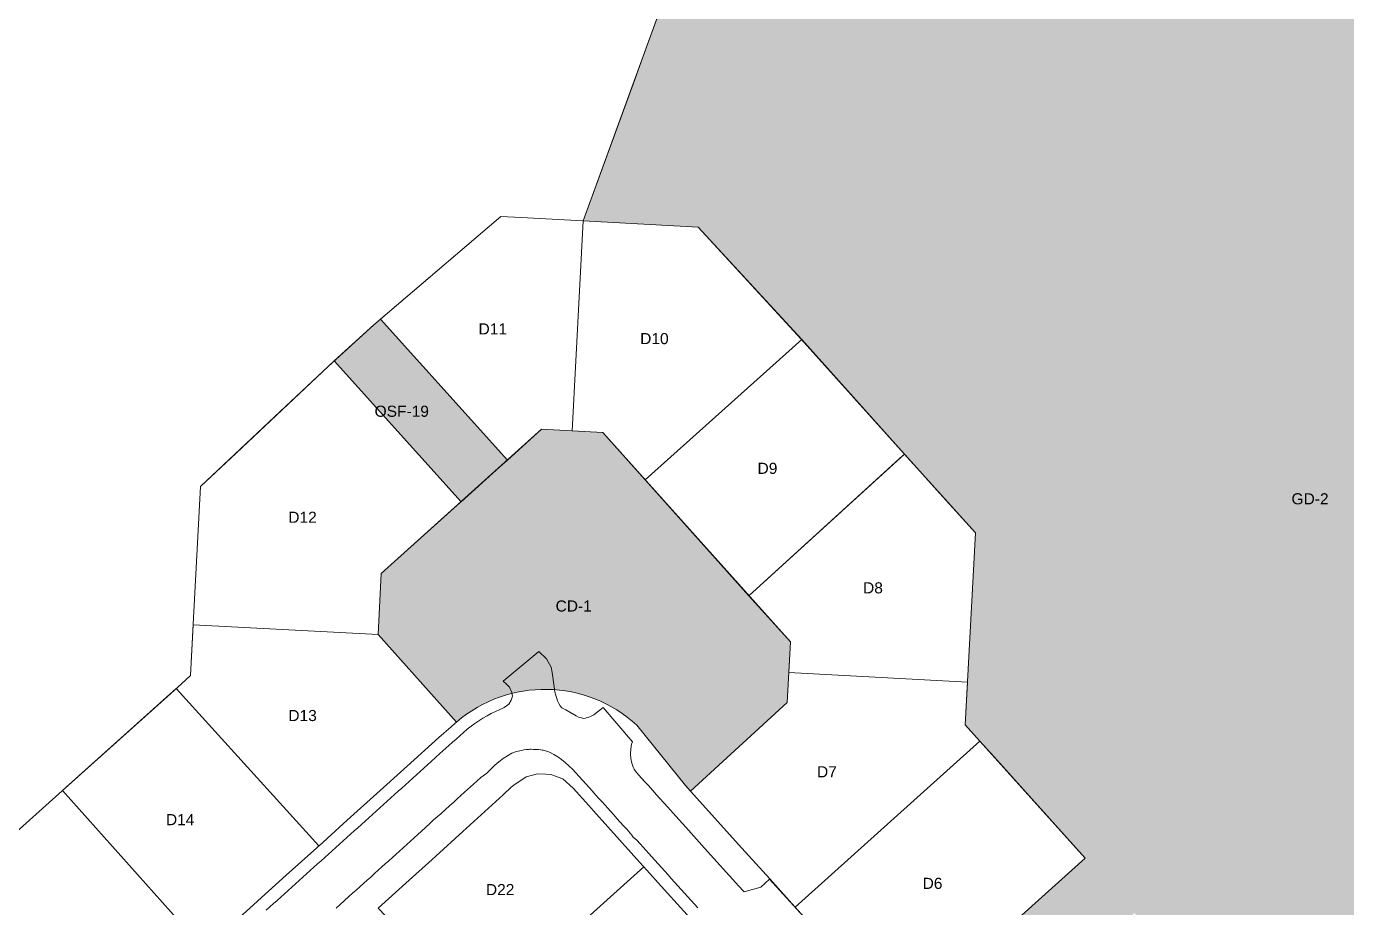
# Model space of a CAD drawing. Header units: metres. Extents: x 662613 to 666742, y 2728069 to 2732733.
# Drawn here: x 663138.2 to 663352.1, y 2729396.4 to 2729539.2 of the extents above; entities that cross this region are included whole.
import ezdxf
from ezdxf.enums import TextEntityAlignment as Align

# ---------------------------------------------------------------- set-up
doc = ezdxf.new("R2010")
doc.units = ezdxf.units.M
doc.header["$MEASUREMENT"] = 0
for name, color, linetype, lineweight in [('DQ_PLOT_ID', 252, 'Continuous', 18), ('Xref_DQ_MasterPlan_2024$0$DQ_PLOTS', 252, 'Continuous', 15), ('Xref_DQ_MasterPlan_2024$0$DQ_ROADS', 8, 'Continuous', 13)]:
    doc.layers.add(name, color=color, linetype=linetype, lineweight=lineweight)
doc.layers.add('Open area$0$INTENSIVE LANDSCAPING AND PLAZAS', color=7, linetype='Continuous', true_color=0xecf9e2)
doc.layers.add('Open area$0$PUBLIC PARKING', color=254, linetype='Continuous')
doc.styles.add('DQ_Plot_ID', font='arial.ttf')

# ---------------------------------------------------------------- blocks, each defined once
blk = doc.blocks.new('Xref_DQ_MasterPlan_2024$0$DQ_Roads_')
at = {"layer": 'Xref_DQ_MasterPlan_2024$0$DQ_ROADS'}
for points in [[(663177.0559, 2729395.988), (663177.6494, 2729396.5241), (663178.2447, 2729397.0623), (663178.8359, 2729397.596), (663179.4295, 2729398.1332), (663180.0246, 2729398.6737), (663180.6169, 2729399.2108), (663181.2092, 2729399.7444), (663181.8044, 2729400.2808), (663182.3971, 2729400.8159), (663182.991, 2729401.3501), (663183.5862, 2729401.8862), (663184.1798, 2729402.4224), (663184.7735, 2729402.9578), (663185.3669, 2729403.4923), (663185.9608, 2729404.028), (663186.5538, 2729404.5613), (663187.1489, 2729405.0969), (663187.7457, 2729405.6362), (663188.334, 2729406.1712), (663188.9241, 2729406.7038), (663189.5171, 2729407.2351), (663190.1131, 2729407.7701), (663190.708, 2729408.304), (663191.3022, 2729408.8372), (663191.8963, 2729409.3724), (663192.4905, 2729409.9068), (663193.0837, 2729410.4409), (663193.6791, 2729410.9779), (663194.2734, 2729411.5166), (663194.8669, 2729412.0544), (663195.4595, 2729412.5886), (663196.052, 2729413.1218), (663196.6455, 2729413.6568), (663197.2397, 2729414.1942), (663197.8333, 2729414.7305), (663198.4264, 2729415.2674), (663199.0191, 2729415.8041), (663199.6143, 2729416.3391), (663200.2071, 2729416.8744), (663200.8, 2729417.4089), (663201.3962, 2729417.946), (663202.583, 2729419.0171), (663203.1683, 2729419.5429), (663203.7659, 2729420.0915), (663205.1924, 2729421.4038), (663206.6277, 2729422.6897), (663207.2307, 2729423.2296), (663207.8241, 2729423.7441), (663208.4265, 2729424.2785), (663209.0303, 2729424.8068), (663209.6359, 2729425.3178), (663210.2492, 2729425.8048), (663210.8722, 2729426.2657), (663211.5076, 2729426.7014), (663212.1612, 2729427.1058), (663212.8348, 2729427.4905), (663213.5227, 2729427.8546), (663214.2217, 2729428.1899), (663214.9338, 2729428.5161), (663215.291, 2729428.6807), (663215.6383, 2729428.864), (663216.0193, 2729429.1208), (663216.3836, 2729429.4024), (663216.7696, 2729430.0336), (663216.9854, 2729430.6834), (663216.8837, 2729431.2994), (663216.4587, 2729432.1195), (663216.0077, 2729432.6114), (663215.4744, 2729433.1018), (663221.2478, 2729437.9107), (663222.4994, 2729436.7195), (663223.239, 2729435.4071), (663223.4143, 2729434.5343), (663223.5064, 2729433.7423), (663223.6022, 2729432.957), (663223.7158, 2729432.1737), (663223.8468, 2729431.3909), (663224.0186, 2729430.6503), (663224.1548, 2729430.3018), (663224.2574, 2729429.9487), (663224.3491, 2729429.7288), (663224.456, 2729429.5158), (663224.6889, 2729429.1002), (663224.7726, 2729428.9899), (663224.8638, 2729428.8857), (663224.9619, 2729428.788), (663225.5874, 2729428.4576), (663226.258, 2729428.1021), (663227.3059, 2729427.4944), (663227.6809, 2729427.309), (663227.8375, 2729427.2477), (663228.0845, 2729427.167), (663228.2926, 2729427.1166), (663228.5036, 2729427.0808), (663228.7798, 2729427.1367), (663228.9264, 2729427.1608), (663229.2102, 2729427.2491), (663229.6943, 2729427.4429), (663230.1616, 2729427.6743), (663231.6514, 2729428.8762), (663236.3849, 2729423.3045), (663236.2752, 2729422.9174), (663236.1275, 2729422.1324), (663236.0888, 2729421.3449), (663236.1414, 2729420.5796), (663236.2875, 2729419.851), (663236.3975, 2729419.5157), (663236.5306, 2729419.1887), (663236.6999, 2729418.8646), (663236.8907, 2729418.5525), (663237.3741, 2729417.9575), (663238.4313, 2729416.7889), (663238.979, 2729416.1834), (663240.3191, 2729414.7022), (663240.8569, 2729414.1039), (663242.1488, 2729412.6766), (663243.4449, 2729411.2181), (663244.5095, 2729410.0513), (663245.0505, 2729409.4525), (663248.0657, 2729406.0678), (663253.6209, 2729399.9221), (663253.7575, 2729399.7698), (663254.276, 2729399.2144), (663254.5027, 2729398.9664), (663257.2028, 2729399.7159), (663258.6355, 2729401.056), (663264.725, 2729394.3319)], [(663246.9784, 2729396.4078), (663246.4446, 2729397.0014), (663245.9106, 2729397.5965), (663245.378, 2729398.1894), (663244.8436, 2729398.7805), (663244.3063, 2729399.3712), (663243.7681, 2729399.9677), (663243.2343, 2729400.5574), (663242.6959, 2729401.1466), (663242.1642, 2729401.74), (663241.6301, 2729402.3337), (663241.0907, 2729402.9267), (663240.55, 2729403.5195), (663240.0154, 2729404.1151), (663239.4818, 2729404.7139), (663238.1625, 2729406.197), (663237.6681, 2729406.771), (663237.1026, 2729407.3379), (663236.5277, 2729407.8353), (663236.3039, 2729408.1802), (663236.0567, 2729408.5087), (663235.5186, 2729409.113), (663234.9594, 2729409.6979), (663234.4279, 2729410.2913), (663233.8958, 2729410.8853), (663233.3597, 2729411.4765), (663232.8214, 2729412.074), (663231.5053, 2729413.541), (663230.9788, 2729414.1278), (663230.4376, 2729414.716), (663229.9087, 2729415.3024), (663229.3663, 2729415.8976), (663228.8363, 2729416.4886), (663228.3, 2729417.0787), (663227.7616, 2729417.6693), (663227.2199, 2729418.2555), (663226.6714, 2729418.8336), (663226.1056, 2729419.4026), (663225.5187, 2729419.935), (663224.9196, 2729420.4143), (663224.3002, 2729420.8419), (663223.6523, 2729421.2359), (663222.9819, 2729421.5883), (663222.816, 2729421.6684), (663222.6449, 2729421.7367), (663222.4702, 2729421.7981), (663222.2917, 2729421.8473), (663222.1125, 2729421.8921), (663221.9306, 2729421.9242), (663221.7493, 2729421.9601), (663221.5658, 2729421.9833), (663221.1722, 2729422.0197), (663220.7786, 2729422.0569), (663220.3839, 2729422.0667), (663219.9892, 2729422.0765), (663219.7897, 2729422.0732), (663219.5908, 2729422.056), (663219.3914, 2729422.0498), (663219.1928, 2729422.0297), (663218.7997, 2729421.9718), (663218.4083, 2729421.905), (663217.6211, 2729421.6922), (663216.8372, 2729421.4593), (663216.1415, 2729421.0362), (663215.4268, 2729420.6016), (663214.7295, 2729420.065), (663214.0845, 2729419.5013), (663213.4877, 2729418.9325), (663212.7857, 2729418.2221), (663211.8222, 2729417.5091), (663211.2425, 2729416.9675), (663210.6572, 2729416.4264), (663209.2115, 2729415.1371), (663208.616, 2729414.578), (663208.0211, 2729414.0431), (663207.4347, 2729413.5258), (663206.8084, 2729412.9651), (663205.3303, 2729411.6201), (663204.7476, 2729411.1067), (663204.1326, 2729410.5671), (663203.6075, 2729410.0791), (663202.138, 2729408.7588), (663201.6061, 2729408.2484), (663201.0153, 2729407.7052), (663199.8386, 2729406.6403), (663199.2324, 2729406.1146), (663198.6303, 2729405.5719), (663198.04, 2729405.0541), (663197.5421, 2729404.5561), (663196.9214, 2729404.014), (663196.3191, 2729403.5051), (663195.7874, 2729403.0171), (663194.5863, 2729401.9273), (663193.992, 2729401.3445), (663193.4086, 2729400.8554), (663192.7986, 2729400.3272), (663192.2137, 2729399.7926), (663191.611, 2729399.2407), (663191.0279, 2729398.7868), (663190.4321, 2729398.1962), (663188.9725, 2729396.8943), (663188.4014, 2729396.3264)]]:
    blk.add_lwpolyline(points, dxfattribs=at)
blk = doc.blocks.new('Xref_DQ_MasterPlan_2024')
at = {"layer": 'Xref_DQ_MasterPlan_2024$0$DQ_PLOTS'}
for points in [[(663254.82, 2729580.25), (663238.09, 2729534.26), (663236.55, 2729530.03), (663228.42, 2729507.7), (663218.38, 2729508.23), (663215.09, 2729508.41), (663194.49, 2729490.87), (663187.08, 2729484.13), (663172.16, 2729470.07), (663166.4, 2729464.64), (663165.21, 2729442.35), (663164.77, 2729434.01), (663162.6, 2729432.06), (663144.01, 2729415.35), (663134.99, 2729407.24)], [(663288.11, 2729384.96), (663309.75, 2729404.42), (663292.68, 2729423.42), (663290.34, 2729426.02), (663290.71, 2729433.06), (663292, 2729457.13), (663280.46, 2729469.96), (663263.75, 2729488.55), (663247.03, 2729506.71), (663228.42, 2729507.7), (663254.82, 2729580.25)]]:
    blk.add_lwpolyline(points, dxfattribs=at)
for points in [[(663216.13, 2729468.93), (663195.58, 2729491.79), (663202.17, 2729497.4), (663215.09, 2729508.41), (663218.38, 2729508.23), (663228.42, 2729507.7), (663228.42, 2729507.7), (663226.61, 2729473.67), (663221.69, 2729473.93), (663216.13, 2729468.93)], [(663231.58, 2729473.4), (663226.61, 2729473.67), (663228.42, 2729507.7), (663247.03, 2729506.71), (663263.83, 2729488.46), (663238.47, 2729465.72), (663231.58, 2729473.4)], [(663214.91, 2729467.83), (663208.62, 2729462.18), (663188.09, 2729485.05), (663194.49, 2729490.87), (663195.58, 2729491.79), (663216.13, 2729468.93), (663214.91, 2729467.83)], [(663238.47, 2729465.72), (663263.83, 2729488.46), (663280.5, 2729469.92), (663255.29, 2729446.97), (663238.47, 2729465.72)], [(663195.17, 2729440.67), (663165.21, 2729442.26), (663165.21, 2729442.35), (663166.4, 2729464.64), (663179.29, 2729476.79), (663187.08, 2729484.13), (663188.09, 2729485.05), (663208.62, 2729462.18), (663214.91, 2729467.83), (663195.69, 2729450.56), (663195.17, 2729440.67)], [(663280.46, 2729469.88), (663280.5, 2729469.92), (663280.59, 2729469.82), (663286.23, 2729463.54), (663292, 2729457.13), (663290.71, 2729433.06), (663290.71, 2729432.97), (663261.75, 2729434.52), (663262.02, 2729439.47), (663255.29, 2729446.97), (663280.23, 2729469.67), (663280.3, 2729469.73), (663280.33, 2729469.76), (663280.36, 2729469.79), (663280.46, 2729469.88)], [(663290.71, 2729432.97), (663290.34, 2729426.02), (663292.68, 2729423.42), (663262.75, 2729396.51), (663262.74, 2729396.53), (663258.64, 2729401.06), (663254.11, 2729406.05), (663245.79, 2729415.3), (663261.49, 2729429.65), (663261.75, 2729434.52), (663290.71, 2729432.97)], [(663167, 2729389.7), (663144.06, 2729415.4), (663162.46, 2729431.93), (663185.59, 2729406.42), (663185.28, 2729406.13), (663180.29, 2729401.67), (663175.72, 2729397.52), (663174.92, 2729396.8), (663171.11, 2729393.37), (663167.04, 2729389.74), (663167, 2729389.7)], [(663262.75, 2729396.51), (663292.68, 2729423.42), (663294.95, 2729420.9), (663309.75, 2729404.42), (663288.11, 2729384.96), (663280.75, 2729378.35), (663279.93, 2729377.53), (663279.3, 2729378.23), (663270.55, 2729387.88), (663265.74, 2729393.2), (663264.72, 2729394.33), (663262.75, 2729396.51)], [(663238.24, 2729403.02), (663211.11, 2729378.62), (663195.55, 2729395.93), (663195.21, 2729396.31), (663195.18, 2729396.33), (663199.69, 2729400.36), (663203.95, 2729404.23), (663204.54, 2729404.77), (663208.94, 2729408.76), (663215.45, 2729414.69), (663216.77, 2729415.95), (663217.2, 2729416.24), (663219.2, 2729417.64), (663221.04, 2729418.09), (663222.34, 2729418.07), (663223.17, 2729418), (663225.1, 2729417.28), (663226.81, 2729415.76), (663229.33, 2729412.95), (663230.1, 2729412.08), (663232.39, 2729409.52), (663238.09, 2729403.19), (663238.24, 2729403.02)], [(663167, 2729389.7), (663165.47, 2729388.34), (663161.05, 2729384.33), (663156.55, 2729380.26), (663154.66, 2729378.55), (663151.78, 2729375.94), (663147.82, 2729372.36), (663146.47, 2729371.14), (663143.26, 2729368.22), (663137.94, 2729376.98), (663135.57, 2729380.88), (663133.74, 2729383.88), (663130.45, 2729389.3), (663131.22, 2729403.85), (663134.99, 2729407.24), (663144.01, 2729415.35), (663144.06, 2729415.4), (663167, 2729389.7)], [(663254.97, 2729384.44), (663232.97, 2729364.66), (663227.82, 2729360.03), (663211.11, 2729378.62), (663238.24, 2729403.02), (663241.56, 2729399.35), (663246.83, 2729393.5), (663249.64, 2729390.37), (663249.83, 2729390.16), (663250.08, 2729389.88), (663250.37, 2729389.56), (663254.97, 2729384.44)]]:
    blk.add_lwpolyline(points, close=True, dxfattribs=at)
for points in [[(663245.79, 2729415.3), (663244.99, 2729416.19), (663237.14, 2729425.97, 0.37937), (663207.88, 2729426.49), (663195.17, 2729440.67), (663195.69, 2729450.56), (663221.69, 2729473.93), (663231.58, 2729473.4), (663262.02, 2729439.47), (663261.49, 2729429.65), (663245.79, 2729415.3)], [(663185.59, 2729406.42), (663162.46, 2729431.93), (663162.6, 2729432.06), (663164.77, 2729434.01), (663165.21, 2729442.26), (663195.17, 2729440.67), (663207.88, 2729426.49, 0.012977), (663207.03, 2729425.73), (663205.04, 2729423.99), (663199.92, 2729419.36), (663194.99, 2729414.9), (663190.18, 2729410.57), (663185.63, 2729406.45), (663185.59, 2729406.42)]]:
    blk.add_lwpolyline(points, format="xyb", close=True, dxfattribs=at)
blk.add_blockref('Xref_DQ_MasterPlan_2024$0$DQ_Roads_', (0, 0))
blk = doc.blocks.new('Open area')
at = {"layer": 'Open area$0$INTENSIVE LANDSCAPING AND PLAZAS'}
for points in [[(663327.34, 2729596.9), (663347.64, 2729603.97), (663347.84, 2729603.3), (663348.06, 2729602.53), (663348.29, 2729601.76), (663348.51, 2729600.99), (663348.74, 2729600.23), (663348.96, 2729599.46), (663349.19, 2729598.69), (663349.41, 2729597.92), (663349.64, 2729597.16), (663349.86, 2729596.39), (663350.09, 2729595.62), (663350.31, 2729594.85), (663350.54, 2729594.09), (663350.76, 2729593.32), (663350.99, 2729592.55), (663351.21, 2729591.78), (663351.44, 2729591.02), (663351.66, 2729590.25), (663351.89, 2729589.48), (663352.12, 2729588.71), (663352.34, 2729587.95), (663352.57, 2729587.18), (663352.79, 2729586.41), (663353.01, 2729585.64), (663353.24, 2729584.87), (663353.46, 2729584.11), (663353.53, 2729583.87), (663353.69, 2729583.34), (663353.91, 2729582.57), (663354.14, 2729581.8), (663354.36, 2729581.04), (663354.59, 2729580.27), (663354.81, 2729579.5), (663355.04, 2729578.73), (663355.26, 2729577.97), (663355.49, 2729577.2), (663355.72, 2729576.43), (663355.94, 2729575.66), (663356.16, 2729574.89), (663356.39, 2729574.13), (663356.61, 2729573.36), (663356.84, 2729572.59), (663357.06, 2729571.82), (663357.29, 2729571.06), (663357.52, 2729570.29), (663357.74, 2729569.52), (663357.97, 2729568.75), (663358.19, 2729567.98), (663358.42, 2729567.22), (663358.64, 2729566.45), (663358.87, 2729565.68), (663359.09, 2729564.92), (663359.32, 2729564.15), (663359.54, 2729563.38), (663359.77, 2729562.61), (663359.99, 2729561.85), (663360.22, 2729561.09), (663360.46, 2729560.34), (663360.62, 2729559.9), (663360.72, 2729559.6), (663361, 2729558.86), (663361.3, 2729558.13), (663361.63, 2729557.41), (663361.98, 2729556.71), (663362.35, 2729556.02), (663362.75, 2729555.33), (663363.16, 2729554.64), (663363.56, 2729553.95), (663363.98, 2729553.27), (663364.39, 2729552.58), (663364.81, 2729551.9), (663365.23, 2729551.22), (663365.65, 2729550.54), (663366.06, 2729549.86), (663366.48, 2729549.17), (663366.9, 2729548.49), (663367.32, 2729547.81), (663367.74, 2729547.13), (663368.15, 2729546.45), (663368.57, 2729545.76), (663368.99, 2729545.08), (663369.38, 2729544.45), (663369.41, 2729544.4), (663369.83, 2729543.72), (663370.24, 2729543.04), (663370.67, 2729542.36), (663371.09, 2729541.67), (663371.5, 2729540.99), (663371.92, 2729540.31), (663372.34, 2729539.63), (663372.76, 2729538.95), (663373.18, 2729538.26), (663373.6, 2729537.58), (663374.01, 2729536.9), (663374.43, 2729536.21), (663374.85, 2729535.53), (663375.27, 2729534.85), (663375.68, 2729534.17), (663376.1, 2729533.49), (663376.52, 2729532.8), (663376.94, 2729532.12), (663377.36, 2729531.44), (663377.77, 2729530.76), (663378.19, 2729530.07), (663378.61, 2729529.39), (663379.03, 2729528.71), (663379.44, 2729528.03), (663379.86, 2729527.35), (663380.28, 2729526.66), (663380.69, 2729525.98), (663381.11, 2729525.3), (663381.53, 2729524.62), (663381.95, 2729523.93), (663382.37, 2729523.25), (663382.78, 2729522.57), (663383.2, 2729521.89), (663383.62, 2729521.21), (663384.04, 2729520.53), (663384.46, 2729519.85), (663384.88, 2729519.16), (663385.3, 2729518.48), (663385.71, 2729517.8), (663386.13, 2729517.11), (663386.55, 2729516.43), (663386.97, 2729515.75), (663387.39, 2729515.07), (663387.81, 2729514.39), (663388.11, 2729513.9), (663388.22, 2729513.7), (663388.64, 2729513.02), (663389.06, 2729512.34), (663389.48, 2729511.66), (663389.9, 2729510.97), (663390.31, 2729510.29), (663390.73, 2729509.61), (663391.15, 2729508.93), (663391.57, 2729508.25), (663391.98, 2729507.57), (663392.4, 2729506.88), (663392.82, 2729506.2), (663393.24, 2729505.52), (663393.66, 2729504.84), (663394.08, 2729504.15), (663394.49, 2729503.47), (663394.91, 2729502.79), (663395.33, 2729502.11), (663395.74, 2729501.42), (663396.16, 2729500.74), (663396.58, 2729500.06), (663397, 2729499.38), (663397.42, 2729498.7), (663397.84, 2729498.01), (663398.26, 2729497.33), (663398.67, 2729496.65), (663399.09, 2729495.97), (663399.51, 2729495.29), (663399.93, 2729494.6), (663400.34, 2729493.92), (663400.76, 2729493.24), (663401.18, 2729492.56), (663401.6, 2729491.88), (663402.02, 2729491.19), (663402.44, 2729490.51), (663402.85, 2729489.83), (663403.27, 2729489.15), (663403.69, 2729488.47), (663404.11, 2729487.78), (663404.95, 2729486.42), (663405.36, 2729485.74), (663405.78, 2729485.06), (663406.2, 2729484.38), (663406.62, 2729483.7), (663407.04, 2729483.01), (663407.45, 2729482.33), (663407.87, 2729481.64), (663408.3, 2729480.96), (663408.71, 2729480.28), (663409.13, 2729479.6), (663409.55, 2729478.92), (663409.97, 2729478.24), (663410.39, 2729477.56), (663410.81, 2729476.88), (663411.22, 2729476.19), (663411.37, 2729475.95), (663411.64, 2729475.51), (663412.06, 2729474.83), (663412.48, 2729474.15), (663412.9, 2729473.47), (663413.32, 2729472.78), (663413.74, 2729472.1), (663414.16, 2729471.42), (663414.57, 2729470.74), (663414.99, 2729470.06), (663415.41, 2729469.37), (663415.83, 2729468.69), (663416.24, 2729468.01), (663416.66, 2729467.33), (663417.08, 2729466.65), (663417.5, 2729465.96), (663417.92, 2729465.28), (663418.33, 2729464.6), (663418.75, 2729463.92), (663419.17, 2729463.24), (663419.59, 2729462.55), (663420.01, 2729461.87), (663420.42, 2729461.19), (663420.84, 2729460.51), (663421.26, 2729459.82), (663421.68, 2729459.14), (663422.1, 2729458.46), (663422.51, 2729457.78), (663422.93, 2729457.09), (663423.35, 2729456.41), (663423.76, 2729455.73), (663424.18, 2729455.05), (663424.6, 2729454.36), (663425.02, 2729453.68), (663425.44, 2729453), (663425.86, 2729452.32), (663426.27, 2729451.64), (663426.69, 2729450.95), (663427.11, 2729450.27), (663427.53, 2729449.59), (663427.94, 2729448.91), (663428.36, 2729448.22), (663428.63, 2729447.79), (663428.78, 2729447.54), (663429.2, 2729446.86), (663429.61, 2729446.18), (663430.03, 2729445.49), (663430.45, 2729444.81), (663430.87, 2729444.13), (663431.28, 2729443.44), (663431.7, 2729442.77), (663432.12, 2729442.08), (663432.47, 2729441.51), (663432.54, 2729441.4), (663432.96, 2729440.72), (663433.37, 2729440.03), (663433.79, 2729439.35), (663434.21, 2729438.67), (663434.63, 2729437.99), (663435.04, 2729437.31), (663435.47, 2729436.62), (663435.88, 2729435.94), (663436.29, 2729435.26), (663436.72, 2729434.57), (663437.13, 2729433.89), (663437.55, 2729433.21), (663437.97, 2729432.53), (663438.38, 2729431.85), (663438.8, 2729431.16), (663439.22, 2729430.48), (663439.63, 2729429.8), (663440.05, 2729429.12), (663440.47, 2729428.43), (663440.89, 2729427.75), (663441.31, 2729427.07), (663441.73, 2729426.39), (663442.14, 2729425.7), (663442.56, 2729425.02), (663442.98, 2729424.34), (663443.2, 2729423.98), (663443.39, 2729423.66), (663443.81, 2729422.97), (663444.23, 2729422.29), (663444.65, 2729421.61), (663445.06, 2729420.93), (663445.48, 2729420.25), (663445.9, 2729419.57), (663446.32, 2729418.88), (663446.74, 2729418.2), (663447.16, 2729417.52), (663447.57, 2729416.83), (663447.99, 2729416.15), (663448.41, 2729415.47), (663448.83, 2729414.8), (663449.24, 2729414.11), (663449.67, 2729413.43), (663450.08, 2729412.74), (663450.5, 2729412.06), (663450.91, 2729411.38), (663451.33, 2729410.7), (663451.76, 2729410.02), (663452.18, 2729409.35), (663452.59, 2729408.67), (663453.01, 2729408.02), (663453.44, 2729407.36), (663453.89, 2729406.73), (663454.36, 2729406.1), (663454.6, 2729405.8), (663453.76, 2729405.29), (663453.44, 2729405.37), (663450.89, 2729394.74), (663446.76, 2729377.61), (663442.81, 2729361.16), (663441.47, 2729355.62), (663438.74, 2729344.26), (663437.98, 2729341.1), (663435.23, 2729329.66), (663419.81, 2729321.09), (663415.85, 2729318.73), (663409.45, 2729314.69), (663408.14, 2729316.82), (663404.42, 2729322.93), (663379.16, 2729364.35), (663373.02, 2729374.42), (663339.7, 2729376.19), (663334.9, 2729376.45), (663333.39, 2729378.13), (663317.75, 2729395.52), (663301.14, 2729380.57), (663294.02, 2729374.15), (663291.44, 2729371.83), (663288.77, 2729369.43), (663287.93, 2729368.67), (663286.54, 2729370.22), (663286.14, 2729370.66), (663283.51, 2729373.57), (663279.93, 2729377.53), (663280.75, 2729378.35), (663288.11, 2729384.96), (663309.75, 2729404.42), (663292.68, 2729423.42), (663290.34, 2729426.02), (663290.71, 2729433.06), (663292, 2729457.13), (663280.46, 2729469.96), (663263.75, 2729488.55), (663247.03, 2729506.71), (663228.42, 2729507.7), (663254.82, 2729580.25), (663274.93, 2729577.08, -0.204952), (663298.21, 2729563.32, 0.354964), (663317.93, 2729560.35), (663322.12, 2729565.59), (663325.58, 2729571.97), (663326.77, 2729575.98), (663327.22, 2729578.07), (663327.84, 2729585.22), (663327.86, 2729592.87), (663327.34, 2729596.9)], [(663214.91, 2729467.83), (663208.62, 2729462.18), (663188.09, 2729485.05), (663194.49, 2729490.87), (663195.58, 2729491.79), (663216.13, 2729468.93), (663214.91, 2729467.83)]]:
    blk.add_hatch(color=256, dxfattribs=at).paths.add_polyline_path(points, flags=0)
at = {"layer": 'Open area$0$PUBLIC PARKING'}
blk.add_hatch(color=256, dxfattribs=at).paths.add_polyline_path([(663245.79, 2729415.3), (663244.99, 2729416.19), (663237.14, 2729425.97, 0.37937), (663207.88, 2729426.49), (663195.17, 2729440.67), (663195.69, 2729450.56), (663221.69, 2729473.93), (663231.58, 2729473.4), (663262.02, 2729439.47), (663261.49, 2729429.65), (663245.79, 2729415.3)], flags=0)

msp = doc.modelspace()

# ---------------------------------------------------------------- block references
for name in ['Xref_DQ_MasterPlan_2024', 'Open area']:
    msp.add_blockref(name, (0, 0))

# ---------------------------------------------------------------- texts
at = {"layer": 'DQ_PLOT_ID', "style": 'DQ_Plot_ID'}
for s, p in [('D11', (663213.77, 2729489.3)), ('D10', (663239.96, 2729487.73)), ('OSF-19', (663199.02, 2729475.96)), ('D9', (663258.28, 2729466.71)), ('GD-2', (663346.21, 2729461.77)), ('D12', (663182.94, 2729458.78)), ('D8', (663275.38, 2729447.34)), ('CD-1', (663226.88, 2729444.4)), ('D13', (663182.95, 2729426.65)), ('D7', (663267.92, 2729417.53)), ('D14', (663163.11, 2729409.78)), ('D22', (663214.96, 2729398.44)), ('D6', (663285.03, 2729399.45))]:
    msp.add_text(s, height=1.8, dxfattribs=at).set_placement(p, align=Align.CENTER)

doc.saveas('drawing.dxf')
